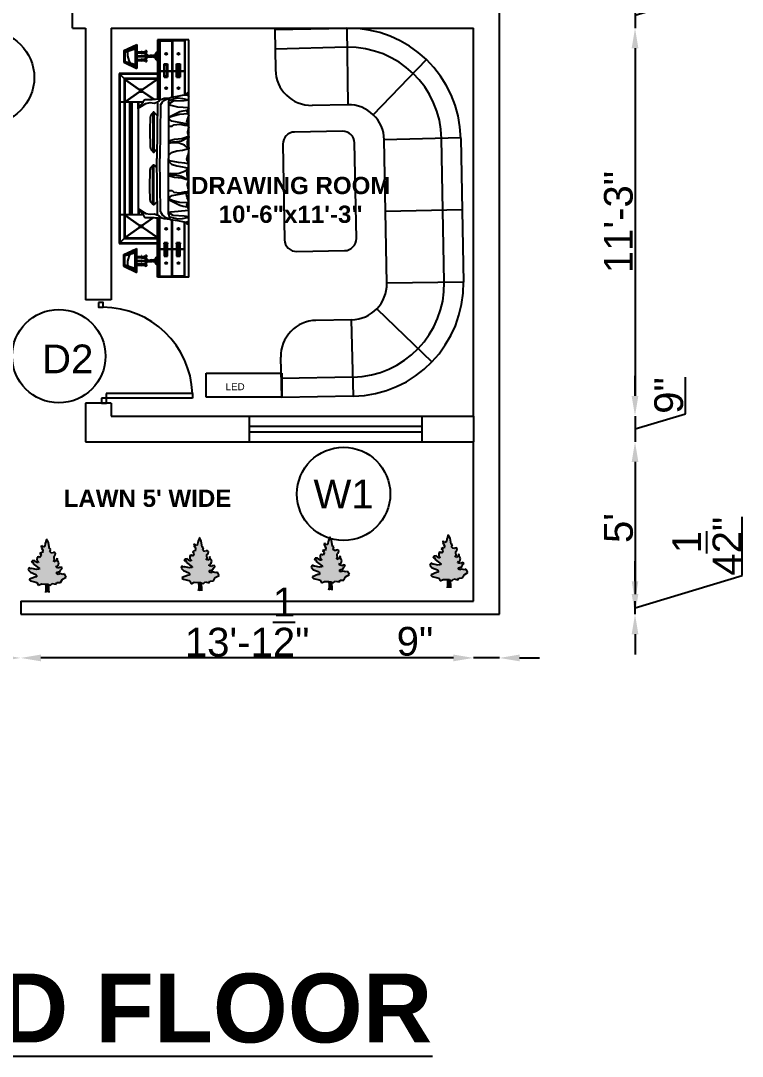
# Model space of a CAD drawing. Header units: inches. Extents: x -1280 to -565, y 3439 to 8161.
# Drawn here: x -827.7 to -576.7, y 3439.1 to 3799.6 of the extents above; entities that cross this region are included whole.
import ezdxf

# ---------------------------------------------------------------- set-up
doc = ezdxf.new("R2010")
doc.units = ezdxf.units.IN
for name, color, linetype in [('Cabniet', 5, 'Continuous'), ('Dimension', 7, 'Continuous'), ('Doors', 1, 'Continuous'), ('Interior Fixture', 222, 'Continuous'), ('Interior wall', 7, 'Continuous'), ('scdulue', 114, 'Continuous'), ('Text', 250, 'Continuous'), ('Windows', 242, 'Continuous')]:
    doc.layers.add(name, color=color, linetype=linetype)
doc.styles.get("Standard").update_dxf_attribs({"font": 'arial.ttf'})
doc.dimstyles.new('ISO-25', dxfattribs={"dimtxt": 10, "dimasz": 7, "dimexe": 1.25, "dimexo": 0.625, "dimtad": 1, "dimdec": 1, "dimlunit": 4, "dimtxsty": 'Standard', "dimcen": 2.5, "dimse1": 1, "dimse2": 1, "dimadec": 0, "dimazin": 0, "dimtfac": 1, "dimtdec": 1, "dimtmove": 0, "dimatfit": 3, "dimfxl": 0, "dimarcsym": 0})

# ---------------------------------------------------------------- blocks, each defined once
blk = doc.blocks.new('Doors')
at = {"layer": 'Doors'}
for p, q in [((-566.5, 4098.29), (-566.5, 4062.29)), ((-566.5, 4098.29), (-564.5, 4098.29)), ((-564.5, 4098.29), (-564.5, 4062.29)), ((-564.5, 4098.29), (-564.5, 4098.29)), ((-566.5, 4062.29), (-566.5, 4062.29)), ((-566.5, 4062.29), (-564.5, 4062.29))]:
    blk.add_line(p, q, dxfattribs=at)
for points in [[(-604.59, 4058.99), (-602.59, 4058.99), (-602.59, 4060.99), (-604.59, 4060.99)], [(-564.5, 4060.35), (-562.5, 4060.35), (-562.5, 4062.35), (-564.5, 4062.35)]]:
    blk.add_lwpolyline(points, close=True, dxfattribs=at)
blk.add_arc((-565.14, 4060.92), 37.39, 92.0918, 180, dxfattribs=at)
blk = doc.blocks.new('A$C472E2816')
for color, points in [(99, [(4743, 3374), (5319, 3509), (5398, 3778), (5608, 3945), (5634, 4147), (5293, 4214), (5110, 4046), (4795, 4147), (4664, 4181), (4769, 4449), (4874, 4416), (4979, 4449), (5110, 4920), (4874, 5356), (4821, 5692), (4664, 5256), (4481, 5088), (4140, 5323), (4376, 5323), (4324, 5928), (4376, 6129), (4507, 6163), (4559, 6566), (4428, 6667), (4193, 6633), (4088, 6566), (3800, 6599), (3616, 6835), (3747, 7170), (3642, 7238), (3537, 7271), (3354, 8313), (3144, 8749), (3013, 8817), (2961, 8413), (2804, 8145), (2751, 7708), (2516, 7540), (2306, 7641), (2201, 7842), (2149, 7540), (2280, 7305), (2411, 7036), (2358, 6599), (2227, 6700), (1887, 6499), (2044, 6465), (2149, 6163), (1965, 5793), (1703, 5928), (1494, 5860), (1467, 5356), (1703, 5088), (1677, 4987), (1494, 4987), (1022, 5323), (655, 5289), (550, 5020), (760, 5088), (891, 4718), (1860, 3979), (1834, 3878), (1389, 3811), (603, 3979), (472, 3945), (157, 4147), (0, 3778), (393, 3374), (1284, 3005), (1389, 2803), (1389, 2602), (1101, 2568), (210, 2199), (210, 2031), (393, 1930), (1284, 1695), (1467, 1628), (1703, 1191), (2201, 1426), (2935, 1393), (2935, 1393), (3260, 1377), (3440, 1259), (3721, 1224), (4009, 1493), (4664, 1359), (4795, 1628), (5398, 1661), (5712, 2199), (6341, 2568), (6053, 3106), (5791, 3005), (5267, 3139), (4979, 3005), (4769, 3106)]), (36, [(3380, 989), (3383, 1296), (3260, 1377), (2935, 1393), (3013, 989), (3013, 385), (2926, 0), (3433, 0), (3406, 519)])]:
    blk.add_hatch(color=color).paths.add_polyline_path(points)
for p, q in [((3013, 8817), (2961, 8413)), ((3144, 8749), (3013, 8817)), ((3354, 8313), (3144, 8749)), ((2201, 7842), (2149, 7540)), ((2149, 7540), (2280, 7305)), ((2306, 7641), (2201, 7842)), ((2280, 7305), (2411, 7036)), ((2516, 7540), (2306, 7641)), ((2411, 7036), (2358, 6599)), ((2751, 7708), (2516, 7540)), ((2804, 8145), (2751, 7708)), ((2961, 8413), (2804, 8145)), ((3537, 7271), (3354, 8313)), ((3642, 7238), (3537, 7271)), ((3616, 6835), (3747, 7170)), ((3747, 7170), (3642, 7238)), ((655, 5289), (550, 5020)), ((1022, 5323), (655, 5289)), ((1494, 4987), (1022, 5323)), ((1494, 5860), (1467, 5356)), ((1467, 5356), (1703, 5088)), ((1703, 5928), (1494, 5860)), ((1965, 5793), (1703, 5928)), ((2227, 6700), (1887, 6499)), ((1887, 6499), (2044, 6465)), ((2149, 6163), (1965, 5793)), ((2044, 6465), (2149, 6163)), ((2358, 6599), (2227, 6700)), ((3800, 6599), (3616, 6835)), ((4088, 6566), (3800, 6599)), ((4193, 6633), (4088, 6566)), ((4481, 5088), (4140, 5323)), ((4140, 5323), (4376, 5323)), ((4428, 6667), (4193, 6633)), ((4324, 5928), (4376, 6129)), ((4376, 5323), (4324, 5928)), ((4376, 6129), (4507, 6163)), ((4559, 6566), (4428, 6667)), ((4664, 5256), (4481, 5088)), ((4507, 6163), (4559, 6566)), ((4821, 5692), (4664, 5256)), ((4874, 5356), (4821, 5692)), ((5110, 4920), (4874, 5356)), ((157, 4147), (0, 3778)), ((0, 3778), (393, 3374)), ((472, 3945), (157, 4147)), ((603, 3979), (472, 3945)), ((550, 5020), (760, 5088)), ((1389, 3811), (603, 3979)), ((760, 5088), (891, 4718)), ((891, 4718), (1860, 3979)), ((1834, 3878), (1389, 3811)), ((1677, 4987), (1494, 4987)), ((1703, 5088), (1677, 4987)), ((1860, 3979), (1834, 3878)), ((4664, 4181), (4769, 4449)), ((4795, 4147), (4664, 4181)), ((4743, 3374), (5319, 3509)), ((4769, 4449), (4874, 4416)), ((5110, 4046), (4795, 4147)), ((4874, 4416), (4979, 4449)), ((4979, 4449), (5110, 4920)), ((5293, 4214), (5110, 4046)), ((5634, 4147), (5293, 4214)), ((5319, 3509), (5398, 3778)), ((5398, 3778), (5608, 3945)), ((5608, 3945), (5634, 4147)), ((1101, 2568), (210, 2199)), ((210, 2199), (210, 2031)), ((210, 2031), (393, 1930)), ((393, 3374), (1284, 3005)), ((393, 1930), (1284, 1695)), ((1389, 2602), (1101, 2568)), ((1284, 3005), (1389, 2803)), ((1389, 2803), (1389, 2602)), ((4769, 3106), (4743, 3374)), ((4979, 3005), (4769, 3106)), ((5267, 3139), (4979, 3005)), ((5791, 3005), (5267, 3139)), ((5398, 1661), (5712, 2199)), ((5712, 2199), (6341, 2568)), ((6053, 3106), (5791, 3005)), ((6341, 2568), (6053, 3106)), ((1284, 1695), (1467, 1628)), ((1467, 1628), (1703, 1191)), ((1703, 1191), (2201, 1426)), ((2201, 1426), (2934, 1393)), ((2926, 0), (3013, 385)), ((2934, 1393), (3260, 1377)), ((3013, 989), (2935, 1392)), ((3013, 385), (3013, 989)), ((3260, 1377), (3440, 1259)), ((3383, 1296), (3380, 989)), ((3380, 989), (3406, 519)), ((3406, 519), (3433, 0)), ((3440, 1259), (3721, 1224)), ((3721, 1224), (4009, 1493)), ((4009, 1493), (4664, 1359)), ((4664, 1359), (4795, 1628)), ((4795, 1628), (5398, 1661))]:
    blk.add_line(p, q)
blk = doc.blocks.new('A$C00A85CD1')
for p, q in [((174, 1039), (76, 832)), ((177, 1039), (81, 832)), ((189, 1039), (101, 832)), ((205, 1039), (134, 832)), ((168, 1025), (367, 1025)), ((172, 1034), (360, 1034)), ((174, 1039), (361, 1039)), ((343, 1039), (401, 832)), ((355, 1039), (425, 832)), ((359, 1039), (441, 832)), ((361, 1039), (459, 832)), ((3260, 1111), (540, 1111)), ((540, 1111), (540, 501)), ((540, 1111), (630, 1021)), ((3250, 1101), (550, 1101)), ((550, 1101), (550, 501)), ((3180, 1031), (620, 1031)), ((620, 1031), (620, 501)), ((796, 786), (630, 1021)), ((3170, 1021), (630, 1021)), ((630, 1021), (630, 501)), ((802, 786), (636, 1021)), ((826, 786), (993, 1021)), ((832, 786), (999, 1021)), ((1000, 727), (1000, 1101)), ((2800, 728), (2800, 1101)), ((2968, 786), (2801, 1021)), ((2974, 786), (2807, 1021)), ((2998, 786), (3164, 1021)), ((3004, 786), (3170, 1021)), ((3260, 1111), (3170, 1021)), ((3170, 501), (3170, 1021)), ((3180, 501), (3180, 1031)), ((3250, 501), (3250, 1101)), ((3260, 501), (3260, 1111)), ((3439, 1039), (3341, 832)), ((3441, 1039), (3359, 832)), ((3445, 1039), (3375, 832)), ((3457, 1039), (3399, 832)), ((3632, 1025), (3433, 1025)), ((3626, 1039), (3439, 1039)), ((3628, 1034), (3440, 1034)), ((3595, 1039), (3666, 832)), ((3611, 1039), (3699, 832)), ((3623, 1039), (3719, 832)), ((3626, 1039), (3724, 832)), ((76, 832), (459, 832)), ((78, 837), (457, 837)), ((85, 851), (450, 851)), ((87, 857), (448, 857)), ((195, 832), (195, 755)), ((196, 832), (196, 766)), ((198, 832), (198, 768)), ((202, 832), (202, 771)), ((207, 832), (207, 771)), ((212, 832), (212, 755)), ((256, 832), (256, 706)), ((257, 832), (257, 736)), ((258, 832), (258, 737)), ((259, 832), (259, 739)), ((262, 832), (262, 740)), ((267, 832), (267, 741)), ((270, 832), (270, 706)), ((314, 832), (314, 755)), ((319, 832), (319, 771)), ((324, 832), (324, 771)), ((328, 832), (328, 768)), ((330, 832), (330, 766)), ((331, 832), (331, 755)), ((2800, 950), (1000, 950)), ((2800, 940), (1000, 940)), ((2800, 921), (1000, 921)), ((2800, 911), (1000, 911)), ((3724, 832), (3341, 832)), ((3722, 837), (3343, 837)), ((3715, 851), (3350, 851)), ((3713, 857), (3352, 857)), ((3469, 832), (3469, 755)), ((3470, 832), (3470, 766)), ((3472, 832), (3472, 768)), ((3476, 832), (3476, 771)), ((3481, 832), (3481, 771)), ((3486, 832), (3486, 755)), ((3530, 832), (3530, 706)), ((3533, 832), (3533, 741)), ((3538, 832), (3538, 740)), ((3541, 832), (3541, 739)), ((3542, 832), (3542, 737)), ((3543, 832), (3543, 736)), ((3544, 832), (3544, 706)), ((3588, 832), (3588, 755)), ((3593, 832), (3593, 771)), ((3598, 832), (3598, 771)), ((3602, 832), (3602, 768)), ((3604, 832), (3604, 766)), ((3605, 832), (3605, 755)), ((185, 755), (222, 755)), ((186, 750), (185, 755)), ((186, 750), (222, 750)), ((186, 707), (221, 707)), ((186, 707), (186, 702)), ((186, 702), (221, 702)), ((188, 750), (194, 707)), ((219, 750), (214, 707)), ((221, 707), (221, 702)), ((222, 755), (222, 750)), ((246, 669), (280, 669)), ((247, 681), (279, 681)), ((254, 704), (272, 704)), ((254, 701), (272, 701)), ((272, 697), (254, 697)), ((254, 695), (272, 695)), ((304, 755), (304, 750)), ((341, 755), (304, 755)), ((340, 750), (304, 750)), ((305, 707), (305, 702)), ((340, 707), (305, 707)), ((340, 702), (305, 702)), ((307, 750), (312, 707)), ((338, 750), (332, 707)), ((340, 750), (341, 755)), ((340, 707), (340, 702)), ((796, 739), (630, 501)), ((802, 739), (636, 501)), ((796, 786), (832, 786)), ((796, 739), (796, 786)), ((832, 739), (796, 739)), ((801, 781), (827, 781)), ((801, 744), (801, 781)), ((827, 744), (801, 744)), ((826, 739), (953, 558)), ((827, 781), (827, 744)), ((832, 786), (832, 739)), ((832, 739), (953, 566)), ((957, 681), (956, 676)), ((956, 676), (956, 670)), ((956, 670), (956, 664)), ((956, 664), (956, 657)), ((958, 691), (957, 686)), ((957, 686), (957, 681)), ((959, 698), (958, 695)), ((958, 695), (958, 691)), ((960, 701), (959, 698)), ((961, 704), (960, 701)), ((962, 708), (961, 706)), ((961, 706), (961, 704)), ((963, 711), (962, 709)), ((962, 709), (962, 708)), ((964, 712), (963, 711)), ((966, 713), (964, 712)), ((968, 714), (966, 713)), ((970, 715), (968, 714)), ((973, 717), (970, 715)), ((977, 718), (973, 717)), ((982, 720), (977, 718)), ((987, 722), (982, 720)), ((992, 724), (987, 722)), ((998, 727), (992, 724)), ((1003, 729), (998, 727)), ((1107, 811), (1000, 811)), ((1083, 801), (1000, 801)), ((1009, 732), (1003, 729)), ((1019, 686), (1008, 619)), ((1014, 736), (1009, 732)), ((1018, 739), (1014, 736)), ((1022, 743), (1018, 739)), ((1064, 758), (1019, 686)), ((1026, 747), (1022, 743)), ((1030, 751), (1026, 747)), ((1033, 755), (1030, 751)), ((1037, 760), (1033, 755)), ((1040, 764), (1037, 760)), ((1044, 769), (1040, 764)), ((1049, 774), (1044, 769)), ((1054, 779), (1049, 774)), ((1059, 784), (1054, 779)), ((1066, 789), (1059, 784)), ((1097, 807), (1064, 758)), ((1074, 794), (1066, 789)), ((1083, 800), (1074, 794)), ((1094, 805), (1083, 800)), ((1107, 811), (1094, 805)), ((2695, 811), (1107, 811)), ((2695, 811), (2800, 811)), ((2695, 811), (2707, 805)), ((2705, 807), (2738, 758)), ((2707, 805), (2718, 800)), ((2718, 801), (2800, 801)), ((2718, 800), (2727, 794)), ((2727, 794), (2735, 789)), ((2735, 789), (2742, 784)), ((2738, 758), (2782, 686)), ((2742, 784), (2748, 779)), ((2748, 779), (2753, 774)), ((2753, 774), (2757, 769)), ((2757, 769), (2761, 764)), ((2761, 764), (2765, 760)), ((2765, 760), (2768, 755)), ((2768, 755), (2772, 751)), ((2772, 751), (2775, 747)), ((2775, 747), (2779, 743)), ((2779, 743), (2783, 739)), ((2782, 686), (2794, 619)), ((2783, 739), (2788, 736)), ((2788, 736), (2793, 732)), ((2793, 732), (2798, 729)), ((2798, 729), (2803, 727)), ((2803, 727), (2809, 724)), ((2809, 724), (2814, 722)), ((2814, 722), (2820, 720)), ((2820, 720), (2824, 718)), ((2824, 718), (2828, 717)), ((2828, 717), (2831, 715)), ((2831, 715), (2834, 714)), ((2834, 714), (2836, 713)), ((2836, 713), (2837, 712)), ((2837, 712), (2838, 711)), ((2838, 711), (2839, 709)), ((2839, 709), (2840, 708)), ((2840, 708), (2840, 706)), ((2840, 706), (2841, 704)), ((2841, 704), (2842, 701)), ((2842, 701), (2842, 698)), ((2842, 698), (2843, 695)), ((2843, 695), (2844, 691)), ((2844, 691), (2844, 686)), ((2844, 686), (2845, 681)), ((2845, 681), (2845, 676)), ((2845, 676), (2845, 670)), ((2845, 670), (2845, 664)), ((2845, 664), (2845, 657)), ((2968, 739), (2848, 568)), ((2974, 739), (2848, 560)), ((3004, 786), (2968, 786)), ((2968, 786), (2968, 739)), ((2968, 739), (3004, 739)), ((2999, 781), (2973, 781)), ((2973, 781), (2973, 744)), ((2973, 744), (2999, 744)), ((2998, 739), (3164, 501)), ((2999, 744), (2999, 781)), ((3004, 739), (3004, 786)), ((3004, 739), (3170, 501)), ((3460, 750), (3459, 755)), ((3459, 755), (3496, 755)), ((3460, 750), (3496, 750)), ((3460, 707), (3460, 702)), ((3460, 707), (3495, 707)), ((3460, 702), (3495, 702)), ((3462, 750), (3468, 707)), ((3493, 750), (3488, 707)), ((3495, 707), (3495, 702)), ((3496, 755), (3496, 750)), ((3554, 669), (3520, 669)), ((3553, 681), (3521, 681)), ((3546, 704), (3528, 704)), ((3546, 701), (3528, 701)), ((3528, 697), (3546, 697)), ((3546, 695), (3528, 695)), ((3615, 755), (3578, 755)), ((3578, 755), (3578, 750)), ((3614, 750), (3578, 750)), ((3614, 707), (3579, 707)), ((3579, 707), (3579, 702)), ((3614, 702), (3579, 702)), ((3581, 750), (3586, 707)), ((3612, 750), (3606, 707)), ((3614, 750), (3615, 755)), ((3614, 707), (3614, 702)), ((0, 501), (948, 501)), ((0, 1), (0, 501)), ((200, 511), (200, 501)), ((200, 501), (326, 501)), ((325, 513), (201, 513)), ((203, 515), (323, 515)), ((229, 532), (297, 532)), ((235, 534), (291, 534)), ((252, 660), (274, 660)), ((252, 652), (274, 652)), ((252, 652), (252, 620)), ((252, 620), (274, 620)), ((252, 616), (274, 616)), ((252, 611), (274, 611)), ((252, 594), (274, 594)), ((252, 550), (274, 550)), ((252, 550), (274, 550)), ((256, 585), (270, 585)), ((274, 652), (274, 620)), ((326, 511), (326, 501)), ((951, 531), (948, 497)), ((953, 557), (951, 531)), ((954, 577), (953, 557)), ((955, 592), (954, 577)), ((956, 604), (955, 592)), ((1000, 501), (955, 446)), ((956, 657), (957, 650)), ((957, 612), (956, 604)), ((957, 650), (957, 642)), ((957, 642), (957, 635)), ((957, 635), (957, 628)), ((957, 628), (957, 620)), ((957, 620), (957, 612)), ((1015, 554), (994, 493)), ((1000, 501), (1900, 513)), ((1008, 619), (1015, 554)), ((1156, 565), (1157, 567)), ((1156, 562), (1156, 565)), ((1157, 560), (1156, 562)), ((1156, 560), (1798, 560)), ((1157, 569), (1158, 571)), ((1157, 567), (1157, 569)), ((1157, 557), (1157, 560)), ((1159, 554), (1157, 557)), ((1158, 571), (1160, 572)), ((1161, 552), (1159, 554)), ((1160, 572), (1161, 573)), ((1161, 573), (1163, 574)), ((1164, 549), (1161, 552)), ((1163, 574), (1165, 574)), ((1167, 546), (1164, 549)), ((1165, 574), (1167, 575)), ((1165, 574), (1790, 574)), ((1167, 575), (1169, 576)), ((1172, 542), (1167, 546)), ((1169, 576), (1172, 577)), ((1172, 577), (1174, 579)), ((1177, 538), (1172, 542)), ((1174, 579), (1176, 581)), ((1176, 581), (1178, 583)), ((1183, 533), (1177, 538)), ((1178, 583), (1181, 585)), ((1181, 585), (1183, 588)), ((1183, 588), (1185, 591)), ((1191, 526), (1183, 533)), ((1185, 591), (1188, 594)), ((1188, 594), (1191, 597)), ((1191, 597), (1194, 600)), ((1199, 517), (1191, 526)), ((1194, 600), (1197, 603)), ((1197, 603), (1201, 606)), ((1212, 504), (1199, 517)), ((1201, 606), (1207, 609)), ((1207, 609), (1215, 611)), ((1215, 611), (1226, 614)), ((1226, 614), (1233, 616)), ((1233, 616), (1443, 625)), ((1443, 625), (1715, 617)), ((1715, 617), (1729, 614)), ((1729, 614), (1740, 611)), ((1740, 611), (1748, 609)), ((1748, 609), (1753, 606)), ((1756, 517), (1750, 511)), ((1753, 606), (1758, 603)), ((1764, 526), (1756, 517)), ((1758, 603), (1761, 600)), ((1761, 600), (1764, 597)), ((1764, 597), (1767, 594)), ((1772, 533), (1764, 526)), ((1767, 594), (1770, 591)), ((1770, 591), (1772, 588)), ((1772, 588), (1774, 585)), ((1778, 538), (1772, 533)), ((1774, 585), (1777, 583)), ((1777, 583), (1779, 581)), ((1783, 542), (1778, 538)), ((1779, 581), (1781, 579)), ((1781, 579), (1783, 577)), ((1783, 577), (1785, 576)), ((1788, 546), (1783, 542)), ((1785, 576), (1788, 575)), ((1788, 575), (1790, 574)), ((1791, 549), (1788, 546)), ((1790, 574), (1792, 574)), ((1794, 552), (1791, 549)), ((1792, 574), (1793, 573)), ((1793, 573), (1795, 572)), ((1796, 554), (1794, 552)), ((1795, 572), (1796, 571)), ((1796, 571), (1798, 569)), ((1797, 557), (1796, 554)), ((1798, 560), (1797, 557)), ((1798, 569), (1798, 567)), ((1798, 567), (1799, 565)), ((1799, 562), (1798, 560)), ((1799, 565), (1799, 562)), ((2801, 501), (1900, 513)), ((2000, 569), (1999, 567)), ((1999, 567), (1999, 565)), ((1999, 565), (1999, 562)), ((1999, 562), (1999, 560)), ((2641, 560), (1999, 560)), ((1999, 560), (2000, 557)), ((2001, 571), (2000, 569)), ((2000, 557), (2002, 554)), ((2002, 572), (2001, 571)), ((2004, 573), (2002, 572)), ((2002, 554), (2004, 552)), ((2006, 574), (2004, 573)), ((2004, 552), (2006, 549)), ((2008, 574), (2006, 574)), ((2006, 549), (2010, 546)), ((2010, 575), (2008, 574)), ((2632, 574), (2008, 574)), ((2012, 576), (2010, 575)), ((2010, 546), (2014, 542)), ((2014, 577), (2012, 576)), ((2017, 579), (2014, 577)), ((2014, 542), (2020, 538)), ((2019, 581), (2017, 579)), ((2021, 583), (2019, 581)), ((2020, 538), (2026, 533)), ((2023, 585), (2021, 583)), ((2026, 588), (2023, 585)), ((2028, 591), (2026, 588)), ((2026, 533), (2033, 526)), ((2031, 594), (2028, 591)), ((2033, 597), (2031, 594)), ((2036, 600), (2033, 597)), ((2033, 526), (2042, 517)), ((2040, 603), (2036, 600)), ((2044, 606), (2040, 603)), ((2042, 517), (2048, 511)), ((2050, 609), (2044, 606)), ((2058, 611), (2050, 609)), ((2068, 614), (2058, 611)), ((2082, 617), (2068, 614)), ((2354, 625), (2082, 617)), ((2565, 616), (2354, 625)), ((2572, 614), (2565, 616)), ((2582, 611), (2572, 614)), ((2590, 609), (2582, 611)), ((2586, 504), (2598, 517)), ((2596, 606), (2590, 609)), ((2600, 603), (2596, 606)), ((2598, 517), (2607, 526)), ((2604, 600), (2600, 603)), ((2607, 597), (2604, 600)), ((2609, 594), (2607, 597)), ((2607, 526), (2614, 533)), ((2612, 591), (2609, 594)), ((2615, 588), (2612, 591)), ((2614, 533), (2620, 538)), ((2617, 585), (2615, 588)), ((2619, 583), (2617, 585)), ((2621, 581), (2619, 583)), ((2620, 538), (2626, 542)), ((2624, 579), (2621, 581)), ((2626, 577), (2624, 579)), ((2628, 576), (2626, 577)), ((2626, 542), (2630, 546)), ((2630, 575), (2628, 576)), ((2632, 574), (2630, 575)), ((2630, 546), (2634, 549)), ((2634, 574), (2632, 574)), ((2636, 573), (2634, 574)), ((2634, 549), (2636, 552)), ((2638, 572), (2636, 573)), ((2636, 552), (2638, 554)), ((2639, 571), (2638, 572)), ((2638, 554), (2640, 557)), ((2640, 569), (2639, 571)), ((2641, 567), (2640, 569)), ((2640, 557), (2641, 560)), ((2641, 565), (2641, 567)), ((2641, 562), (2641, 565)), ((2641, 560), (2641, 562)), ((2794, 619), (2787, 554)), ((2787, 554), (2808, 493)), ((2801, 501), (2846, 446)), ((2845, 642), (2844, 635)), ((2844, 635), (2844, 628)), ((2844, 628), (2844, 620)), ((2844, 620), (2845, 612)), ((2845, 657), (2845, 650)), ((2845, 650), (2845, 642)), ((2845, 612), (2845, 604)), ((2845, 604), (2846, 592)), ((2846, 592), (2847, 577)), ((2847, 577), (2849, 557)), ((2849, 557), (2851, 531)), ((2851, 531), (2853, 497)), ((3800, 501), (2853, 501)), ((3474, 511), (3474, 501)), ((3600, 501), (3474, 501)), ((3475, 513), (3599, 513)), ((3597, 515), (3477, 515)), ((3571, 532), (3503, 532)), ((3565, 534), (3509, 534)), ((3548, 660), (3526, 660)), ((3548, 652), (3526, 652)), ((3526, 652), (3526, 620)), ((3548, 620), (3526, 620)), ((3548, 616), (3526, 616)), ((3548, 611), (3526, 611)), ((3548, 594), (3526, 594)), ((3548, 550), (3526, 550)), ((3548, 550), (3526, 550)), ((3544, 585), (3530, 585)), ((3548, 652), (3548, 620)), ((3600, 511), (3600, 501)), ((3800, 1), (3800, 501)), ((0, 471), (946, 471)), ((15, 461), (945, 461)), ((15, 461), (15, 271)), ((353, 395), (337, 395)), ((337, 395), (337, 338)), ((337, 338), (353, 338)), ((450, 395), (353, 395)), ((353, 395), (353, 338)), ((353, 338), (353, 395)), ((450, 381), (353, 381)), ((353, 381), (353, 352)), ((353, 352), (450, 352)), ((353, 338), (450, 338)), ((450, 461), (450, 271)), ((454, 461), (454, 271)), ((552, 395), (454, 395)), ((536, 381), (454, 381)), ((454, 352), (536, 352)), ((454, 338), (552, 338)), ((536, 395), (552, 395)), ((536, 338), (536, 395)), ((552, 338), (536, 338)), ((552, 338), (552, 395)), ((552, 395), (552, 338)), ((552, 352), (552, 381)), ((966, 387), (925, 290)), ((938, 395), (931, 304)), ((955, 446), (938, 395)), ((948, 497), (945, 454)), ((984, 481), (945, 454)), ((995, 422), (966, 387)), ((1020, 438), (995, 422)), ((1047, 455), (1020, 438)), ((1047, 455), (1902, 461)), ((2755, 455), (1900, 461)), ((2755, 455), (2782, 438)), ((2782, 438), (2806, 422)), ((2806, 422), (2835, 387)), ((2818, 481), (2856, 454)), ((2835, 387), (2877, 290)), ((2846, 446), (2863, 395)), ((2853, 497), (2856, 454)), ((3800, 471), (2855, 471)), ((3785, 461), (2856, 461)), ((2863, 395), (2870, 304)), ((3200, 338), (3200, 395)), ((3200, 395), (3298, 395)), ((3216, 395), (3200, 395)), ((3200, 395), (3200, 338)), ((3200, 352), (3200, 381)), ((3298, 338), (3200, 338)), ((3200, 338), (3216, 338)), ((3216, 338), (3216, 395)), ((3216, 381), (3298, 381)), ((3298, 352), (3216, 352)), ((3298, 461), (3298, 271)), ((3302, 461), (3302, 271)), ((3302, 395), (3400, 395)), ((3302, 381), (3400, 381)), ((3400, 352), (3302, 352)), ((3400, 338), (3302, 338)), ((3400, 395), (3400, 338)), ((3400, 395), (3415, 395)), ((3400, 338), (3400, 395)), ((3400, 381), (3400, 352)), ((3415, 338), (3400, 338)), ((3415, 395), (3415, 338)), ((3785, 461), (3785, 271)), ((15, 271), (922, 271)), ((15, 261), (920, 261)), ((15, 71), (15, 261)), ((353, 195), (337, 195)), ((337, 195), (337, 138)), ((450, 195), (353, 195)), ((353, 195), (353, 138)), ((353, 138), (353, 195)), ((450, 180), (353, 180)), ((353, 180), (353, 152)), ((450, 261), (450, 71)), ((454, 261), (454, 71)), ((552, 195), (454, 195)), ((536, 180), (454, 180)), ((536, 195), (552, 195)), ((536, 138), (536, 195)), ((552, 138), (552, 195)), ((552, 195), (552, 138)), ((552, 152), (552, 180)), ((906, 183), (890, 102)), ((925, 290), (906, 183)), ((935, 308), (931, 306)), ((948, 242), (933, 168)), ((933, 168), (939, 100)), ((950, 313), (935, 308)), ((973, 317), (948, 242)), ((996, 321), (950, 313)), ((976, 75), (987, 249)), ((987, 249), (1034, 327)), ((1006, 327), (996, 321)), ((1006, 327), (1900, 327)), ((1034, 327), (1047, 288)), ((1047, 288), (1075, 0)), ((1243, 327), (1152, 145)), ((1195, 150), (1222, 249)), ((1222, 249), (1247, 312)), ((1247, 312), (1254, 327)), ((1280, 308), (1251, 320)), ((1304, 273), (1280, 308)), ((1335, 96), (1304, 273)), ((1362, 238), (1352, 145)), ((1385, 267), (1362, 238)), ((1387, 327), (1385, 267)), ((1584, 113), (1596, 226)), ((1596, 226), (1624, 327)), ((1631, 197), (1617, 115)), ((1642, 325), (1631, 197)), ((1652, 209), (1658, 292)), ((1658, 152), (1652, 209)), ((1658, 292), (1656, 325)), ((1780, 189), (1767, 100)), ((1809, 279), (1780, 189)), ((1856, 327), (1809, 279)), ((1838, 162), (1864, 306)), ((1864, 306), (1875, 310)), ((1875, 310), (1889, 323)), ((2795, 327), (1901, 327)), ((1945, 327), (1993, 279)), ((1993, 279), (2022, 189)), ((2022, 189), (2034, 100)), ((2143, 292), (2145, 325)), ((2149, 209), (2143, 292)), ((2143, 152), (2149, 209)), ((2160, 325), (2170, 197)), ((2170, 197), (2184, 115)), ((2205, 226), (2177, 327)), ((2217, 113), (2205, 226)), ((2415, 327), (2417, 267)), ((2417, 267), (2439, 238)), ((2439, 238), (2450, 145)), ((2466, 96), (2497, 273)), ((2497, 273), (2522, 308)), ((2522, 308), (2551, 320)), ((2555, 312), (2548, 327)), ((2579, 249), (2555, 312)), ((2559, 327), (2650, 145)), ((2606, 150), (2579, 249)), ((2726, 178), (2716, 0)), ((2755, 288), (2726, 178)), ((2767, 327), (2755, 288)), ((2815, 249), (2767, 327)), ((2795, 327), (2806, 321)), ((2806, 321), (2851, 313)), ((2825, 75), (2815, 249)), ((2828, 317), (2854, 242)), ((2851, 313), (2866, 308)), ((2854, 242), (2868, 168)), ((2868, 168), (2862, 100)), ((2866, 308), (2870, 306)), ((2877, 290), (2895, 183)), ((3298, 271), (2880, 271)), ((3298, 261), (2881, 261)), ((2895, 183), (2912, 102)), ((3200, 138), (3200, 195)), ((3200, 195), (3298, 195)), ((3216, 195), (3200, 195)), ((3200, 195), (3200, 138)), ((3200, 152), (3200, 180)), ((3216, 138), (3216, 195)), ((3216, 180), (3298, 180)), ((3298, 261), (3298, 71)), ((3785, 271), (3302, 271)), ((3785, 261), (3302, 261)), ((3302, 261), (3302, 71)), ((3302, 195), (3400, 195)), ((3302, 180), (3400, 180)), ((3400, 195), (3400, 138)), ((3400, 195), (3415, 195)), ((3400, 138), (3400, 195)), ((3400, 180), (3400, 152)), ((3415, 195), (3415, 138)), ((3785, 71), (3785, 261)), ((0, 61), (884, 61)), ((0, 1), (3800, 1)), ((15, 71), (885, 71)), ((337, 138), (353, 138)), ((353, 152), (450, 152)), ((353, 138), (450, 138)), ((454, 152), (536, 152)), ((454, 138), (552, 138)), ((552, 138), (536, 138)), ((855, 24), (842, 1)), ((882, 44), (855, 24)), ((890, 102), (882, 45)), ((882, 45), (890, 16)), ((890, 16), (915, 1)), ((939, 100), (956, 24)), ((956, 24), (966, 1)), ((968, 1), (976, 75)), ((1090, 1), (1133, 28)), ((1139, 88), (1126, 24)), ((1133, 28), (1160, 30)), ((1152, 145), (1139, 88)), ((1160, 30), (1209, 1)), ((1189, 12), (1195, 150)), ((1209, 1), (1276, 26)), ((1276, 26), (1325, 38)), ((1325, 38), (1364, 24)), ((1352, 28), (1335, 96)), ((1352, 145), (1368, 69)), ((1364, 24), (1397, 1)), ((1368, 69), (1373, 18)), ((1397, 1), (1422, 12)), ((1422, 12), (1455, 14)), ((1455, 14), (1484, 1)), ((1462, 18), (1491, 22)), ((1484, 1), (1462, 18)), ((1491, 22), (1553, 1)), ((1551, 9), (1565, 47)), ((1559, 5), (1551, 9)), ((1553, 1), (1605, 22)), ((1565, 14), (1559, 5)), ((1617, 115), (1565, 14)), ((1565, 47), (1584, 113)), ((1605, 22), (1638, 28)), ((1638, 28), (1679, 24)), ((1689, 71), (1658, 152)), ((1679, 24), (1732, 1)), ((1743, 3), (1689, 71)), ((1732, 1), (1776, 7)), ((1767, 100), (1743, 3)), ((1776, 7), (1846, 9)), ((1813, 9), (1825, 61)), ((1825, 61), (1838, 162)), ((1846, 9), (1864, 24)), ((1864, 24), (1899, 32)), ((1937, 24), (1902, 32)), ((1956, 9), (1937, 24)), ((2026, 7), (1956, 9)), ((2069, 1), (2026, 7)), ((2034, 100), (2059, 3)), ((2058, 3), (2112, 71)), ((2123, 24), (2069, 1)), ((2112, 71), (2143, 152)), ((2164, 28), (2123, 24)), ((2197, 22), (2164, 28)), ((2184, 115), (2236, 14)), ((2248, 1), (2197, 22)), ((2236, 47), (2217, 113)), ((2250, 9), (2236, 47)), ((2236, 14), (2242, 5)), ((2242, 5), (2250, 9)), ((2310, 22), (2248, 1)), ((2339, 18), (2310, 22)), ((2318, 1), (2339, 18)), ((2346, 14), (2318, 1)), ((2379, 12), (2346, 14)), ((2404, 1), (2379, 12)), ((2437, 24), (2404, 1)), ((2433, 69), (2429, 18)), ((2450, 145), (2433, 69)), ((2476, 38), (2437, 24)), ((2449, 28), (2466, 96)), ((2526, 26), (2476, 38)), ((2592, 1), (2526, 26)), ((2641, 30), (2592, 1)), ((2612, 12), (2606, 150)), ((2668, 28), (2641, 30)), ((2650, 145), (2662, 88)), ((2662, 88), (2675, 24)), ((2711, 1), (2668, 28)), ((2833, 1), (2825, 75)), ((2846, 24), (2835, 1)), ((2862, 100), (2846, 24)), ((2912, 16), (2887, 1)), ((2912, 102), (2920, 45)), ((2920, 45), (2912, 16)), ((3785, 71), (2916, 71)), ((3800, 61), (2917, 61)), ((2920, 44), (2947, 24)), ((2947, 24), (2959, 1)), ((3298, 138), (3200, 138)), ((3200, 138), (3216, 138)), ((3298, 152), (3216, 152)), ((3400, 152), (3302, 152)), ((3400, 138), (3302, 138)), ((3415, 138), (3400, 138))]:
    blk.add_line(p, q)
for centre, radius in [((204, 739), 7.64), ((204, 719), 7.64), ((204, 739), 6.7), ((204, 719), 6.7), ((322, 739), 7.64), ((322, 719), 7.64), ((322, 739), 6.7), ((322, 719), 6.7), ((3478, 739), 7.64), ((3478, 719), 7.64), ((3478, 739), 6.7), ((3478, 719), 6.7), ((3596, 739), 7.64), ((3596, 719), 7.64), ((3596, 739), 6.7), ((3596, 719), 6.7), ((227, 361), 15.5), ((227, 361), 5.48), ((773, 361), 15.5), ((773, 361), 5.48), ((3027, 361), 15.5), ((3027, 361), 5.48), ((3573, 361), 15.5), ((3573, 361), 5.48), ((227, 165), 15.5), ((227, 165), 5.48), ((773, 165), 15.5), ((773, 165), 5.48), ((3027, 165), 15.5), ((3027, 165), 5.48), ((3573, 165), 15.5), ((3573, 165), 5.48)]:
    blk.add_circle(centre, radius)
for centre, radius, start, end in [((227, 696), 284, 44.2573, 107.9805), ((3573, 696), 284, 72.0195, 135.7427), ((193, 684), 15.6, 148.1664, 275.3482), ((197, 682), 19.5, 81.0012, 150.4554), ((195, 685), 7.24, 114.2793, 241.5764), ((194, 683), 5.15, 240.2946, 29.6518), ((199, 670), 22.7, 25.6179, 109.7237), ((207, 756), 15.6, 71.3744, 143.3848), ((193, 678), 9.75, 283.4603, 55.2811), ((193, 658), 44.7, 31.5763, 80.9346), ((240, 692), 23.6, 209.6384, 284.8712), ((239, 688), 10.7, 223.9925, 315.0817), ((312, 673), 65.4, 164.303, 186.6291), ((254, 667), 7.94, 190.2331, 249.009), ((255, 689), 6.9, 97.3238, 159.6748), ((255, 702), 2, 126.2219, 216.3122), ((256, 699), 2.85, 134.9237, 215.5421), ((254, 696), 1.03, 117.5791, 284.7713), ((254, 706), 1.94, 275.3555, 5.3957), ((267, 726), 15.6, 79.611, 135.8323), ((272, 706), 1.94, 174.6043, 264.6445), ((271, 702), 2, 323.6878, 53.7781), ((270, 699), 2.85, 324.4579, 45.0763), ((272, 696), 1.03, 255.2287, 62.4209), ((271, 689), 6.9, 20.3252, 82.6762), ((271, 667), 7.94, 290.991, 349.7669), ((214, 673), 65.4, 353.3709, 15.697), ((287, 688), 10.7, 224.9183, 316.0075), ((286, 692), 23.6, 255.1288, 330.3616), ((333, 658), 44.7, 99.0654, 148.4237), ((327, 670), 22.7, 70.2763, 154.3821), ((319, 756), 15.6, 36.6152, 108.6256), ((333, 678), 9.75, 124.7189, 256.5397), ((329, 682), 19.5, 29.5446, 98.9988), ((332, 683), 5.15, 150.3482, 299.7054), ((333, 684), 15.6, 264.6518, 31.8336), ((331, 685), 7.24, 298.4236, 65.7207), ((3467, 684), 15.6, 148.1664, 275.3482), ((3471, 682), 19.5, 81.0012, 150.4554), ((3469, 685), 7.24, 114.2793, 241.5764), ((3468, 683), 5.15, 240.2946, 29.6518), ((3473, 670), 22.7, 25.6179, 109.7237), ((3481, 756), 15.6, 71.3744, 143.3848), ((3467, 678), 9.75, 283.4603, 55.2811), ((3467, 658), 44.7, 31.5763, 80.9346), ((3514, 692), 23.6, 209.6384, 284.8712), ((3513, 688), 10.7, 223.9925, 315.0817), ((3586, 673), 65.4, 164.303, 186.6291), ((3529, 667), 7.94, 190.2331, 249.009), ((3529, 689), 6.9, 97.3238, 159.6748), ((3529, 702), 2, 126.2219, 216.3122), ((3530, 699), 2.85, 134.9237, 215.5421), ((3528, 696), 1.03, 117.5791, 284.7713), ((3528, 706), 1.94, 275.3555, 5.3957), ((3533, 726), 15.6, 44.1677, 100.389), ((3546, 706), 1.94, 174.6043, 264.6445), ((3545, 702), 2, 323.6878, 53.7781), ((3544, 699), 2.85, 324.4579, 45.0763), ((3546, 696), 1.03, 255.2287, 62.4209), ((3545, 689), 6.9, 20.3252, 82.6762), ((3546, 667), 7.94, 290.991, 349.7669), ((3488, 673), 65.4, 353.3709, 15.697), ((3561, 688), 10.7, 224.9183, 316.0075), ((3560, 692), 23.6, 255.1288, 330.3616), ((3607, 658), 44.7, 99.0654, 148.4237), ((3601, 670), 22.7, 70.2763, 154.3821), ((3593, 756), 15.6, 36.6152, 108.6256), ((3607, 678), 9.75, 124.7189, 256.5397), ((3603, 682), 19.5, 29.5446, 98.9988), ((3606, 683), 5.15, 150.3482, 299.7054), ((3607, 684), 15.6, 264.6518, 31.8336), ((3605, 685), 7.24, 298.4236, 65.7207), ((203, 512), 3.04, 101.1601, 198.2827), ((202, 520), 5.16, 281.1601, 351.0314), ((211, 519), 3.89, 93.4629, 171.0314), ((209, 549), 26.5, 273.4629, 318.3799), ((234, 527), 6.86, 93.1159, 138.3799), ((233, 537), 3.49, 273.1159, 353.8917), ((253, 535), 16.5, 139.9289, 173.8917), ((250, 538), 12.5, 82.7695, 139.9289), ((252, 656), 4.02, 95.3729, 264.6271), ((257, 556), 7.86, 125.0632, 226.6883), ((252, 613), 2.29, 107.527, 252.473), ((272, 595), 21.7, 150.4909, 186.4074), ((260, 593), 9.06, 183.2657, 245.1562), ((251, 618), 2.32, 289.6261, 70.3739), ((251, 608), 3.57, 326.5024, 72.473), ((269, 572), 15.8, 147.5465, 200.4242), ((250, 565), 3.66, 305.0632, 20.4242), ((254, 583), 3.07, 301.9861, 38.4322), ((272, 583), 3.07, 141.5678, 238.0139), ((266, 593), 9.06, 294.8438, 356.7343), ((257, 572), 15.8, 339.5758, 32.4535), ((275, 608), 3.57, 107.527, 213.4976), ((254, 595), 21.7, 353.5926, 29.5091), ((276, 565), 3.66, 159.5758, 234.9368), ((275, 618), 2.32, 109.6261, 250.3739), ((269, 556), 7.86, 313.3117, 54.9368), ((274, 656), 4.02, 275.3729, 84.6271), ((274, 613), 2.29, 287.527, 72.473), ((276, 538), 12.5, 40.0711, 97.2305), ((273, 535), 16.5, 6.1083, 40.0711), ((293, 537), 3.49, 186.1083, 266.8841), ((292, 527), 6.86, 41.6201, 86.8841), ((317, 549), 26.5, 221.6201, 266.5371), ((315, 519), 3.89, 8.9686, 86.5371), ((324, 520), 5.16, 188.9686, 258.8399), ((323, 512), 3.04, 341.7173, 78.8399), ((3477, 512), 3.04, 101.1601, 198.2827), ((3476, 520), 5.16, 281.1601, 351.0314), ((3485, 519), 3.89, 93.4629, 171.0314), ((3483, 549), 26.5, 273.4629, 318.3799), ((3508, 527), 6.86, 93.1159, 138.3799), ((3507, 537), 3.49, 273.1159, 353.8917), ((3527, 535), 16.5, 139.9289, 173.8917), ((3524, 538), 12.5, 82.7695, 139.9289), ((3526, 656), 4.02, 95.3729, 264.6271), ((3531, 556), 7.86, 125.0632, 226.6883), ((3526, 613), 2.29, 107.527, 252.473), ((3546, 595), 21.7, 150.4909, 186.4074), ((3534, 593), 9.06, 183.2657, 245.1562), ((3525, 618), 2.32, 289.6261, 70.3739), ((3525, 608), 3.57, 326.5024, 72.473), ((3543, 572), 15.8, 147.5465, 200.4242), ((3524, 565), 3.66, 305.0632, 20.4242), ((3528, 583), 3.07, 301.9861, 38.4322), ((3546, 583), 3.07, 141.5678, 238.0139), ((3540, 593), 9.06, 294.8438, 356.7343), ((3531, 572), 15.8, 339.5758, 32.4535), ((3549, 608), 3.57, 107.527, 213.4976), ((3528, 595), 21.7, 353.5926, 29.5091), ((3550, 565), 3.66, 159.5758, 234.9368), ((3549, 618), 2.32, 109.6261, 250.3739), ((3543, 556), 7.86, 313.3117, 54.9368), ((3548, 656), 4.02, 275.3729, 84.6271), ((3548, 613), 2.29, 287.527, 72.473), ((3550, 538), 12.5, 40.0711, 97.2305), ((3547, 535), 16.5, 6.1083, 40.0711), ((3567, 537), 3.49, 186.1083, 266.8841), ((3566, 527), 6.86, 41.6201, 86.8841), ((3591, 549), 26.5, 221.6201, 266.5371), ((3589, 519), 3.89, 8.9686, 86.5371), ((3598, 520), 5.16, 188.9686, 258.8399), ((3597, 512), 3.04, 341.7173, 78.8399)]:
    blk.add_arc(centre, radius, start, end)
blk = doc.blocks.new('A$C3544dba7')
blk.add_blockref('A$C00A85CD1', (0, 0))
blk = doc.blocks.new('A$C4E1C66B5')
for p, q in [((2.1, 3080), (0, 2741.8)), ((2.1, 3080), (602.1, 3080)), ((602.1, 3080), (598.1, 2440)), ((601.1, 2920), (1.1, 2916.2)), ((1538.1, 2143.9), (898.2, 2140)), ((1538.1, 1543.9), (898.2, 1540)), ((1538.1, 936.1), (898.2, 940)), ((602.1, 0), (598.1, 640)), ((2.1, 0), (0, 338.2))]:
    blk.add_line(p, q)
at = {"linetype": 'Continuous'}
for p, q in [((810.3, 2352.1), (1262.8, 2804.7)), ((598.1, 2440), (300, 2440)), ((550, 2219.3), (150, 2219.3)), ((50, 2119.3), (50, 1319.3)), ((650, 1319.3), (650, 2119.3)), ((898.1, 940), (898.1, 2140)), ((1378.1, 942.9), (1378.1, 2140)), ((1538.1, 2140), (1538.1, 936.1)), ((150, 1219.3), (550, 1219.3)), ((898.1, 940), (898.1, 940)), ((1378.1, 937.1), (1378.1, 940)), ((810.3, 727.9), (1262.8, 275.3)), ((598.1, 640), (300, 640)), ((598.1, 160), (1.1, 160)), ((598.1, 0), (3.3, 0))]:
    blk.add_line(p, q, dxfattribs=at)
for centre, radius, start, end in [((598.1, 2140), 940, 0, 90), ((598.1, 2140), 780, 0, 90), ((300, 2740), 300, 179.64814, 270), ((598.1, 2140), 300, 0, 90), ((150, 2119.3), 100, 90, 180), ((550, 2119.3), 100, 0, 90), ((150, 1319.3), 100, 180, 270), ((550, 1319.3), 100, 270, 0), ((598.1, 940), 300, 270, 0), ((598.1, 940), 940, 270, 0), ((598.1, 940), 780, 270, 0), ((300, 340), 300, 90, 180.35186)]:
    blk.add_arc(centre, radius, start, end, dxfattribs=at)
blk = doc.blocks.new('A$Cc7143ed9')
at = {"rotation": 90}
blk.add_blockref('A$C4E1C66B5', (3080, 0), dxfattribs=at)
blk = doc.blocks.new('9')
for p, q in [((-432.4, 4025.3), (-432.4, 4067)), ((-432.4, 4067), (-302.7, 4067)), ((-302.7, 4067), (-302.7, 4025.3)), ((-302.7, 4025.3), (-432.4, 4025.3))]:
    blk.add_line(p, q)
at = {"layer": 'Cabniet', "insert": (-399.1, 4049.5), "char_height": 12, "attachment_point": 1}
blk.add_mtext_dynamic_manual_height_columns('{\\C242;LED}', width=52.309, gutter_width=12.5, heights=[0], dxfattribs=at)
blk = doc.blocks.new('*D84')
at = {"layer": 'Defpoints', "color": 0}
for p in [(-670.17, 3805.96), (-670.17, 3796.96), (-613.99, 3796.96)]:
    blk.add_point(p, dxfattribs=at)
at = {"layer": 'Dimension', "color": 0, "lineweight": -2}
for p, q in [((-613.99, 3812.96), (-613.99, 3819.96)), ((-596.48, 3806.72), (-596.48, 3819.46)), ((-613.99, 3801.46), (-596.48, 3806.72)), ((-613.99, 3805.96), (-613.99, 3796.96)), ((-613.99, 3805.96), (-613.99, 3796.96)), ((-613.99, 3789.96), (-613.99, 3782.96))]:
    blk.add_line(p, q, dxfattribs=at)
at = {"layer": 'Dimension', "color": 0}
for points in [[(-615.15, 3812.96), (-612.82, 3812.96), (-613.99, 3805.96)], [(-615.15, 3789.96), (-612.82, 3789.96), (-613.99, 3796.96)]]:
    blk.add_solid(points, dxfattribs=at)
at = {"layer": 'Dimension', "color": 0, "insert": (-602.21, 3813.09), "char_height": 10, "attachment_point": 5, "rotation": 90}
blk.add_mtext('9"', dxfattribs=at)
blk = doc.blocks.new('*D85')
at = {"layer": 'Defpoints', "color": 0}
for p in [(-670.17, 3796.96), (-670.17, 3661.96), (-613.99, 3661.96)]:
    blk.add_point(p, dxfattribs=at)
at = {"layer": 'Dimension', "color": 0, "lineweight": -2}
blk.add_line((-613.99, 3789.96), (-613.99, 3668.96), dxfattribs=at)
at = {"layer": 'Dimension', "color": 0}
for points in [[(-615.15, 3789.96), (-612.82, 3789.96), (-613.99, 3796.96)], [(-615.15, 3668.96), (-612.82, 3668.96), (-613.99, 3661.96)]]:
    blk.add_solid(points, dxfattribs=at)
at = {"layer": 'Dimension', "color": 0, "insert": (-619.72, 3729.46), "char_height": 10, "attachment_point": 5, "rotation": 90}
blk.add_mtext('11\'-3"', dxfattribs=at)
blk = doc.blocks.new('*D86')
at = {"layer": 'Defpoints', "color": 0}
for p in [(-670.17, 3661.96), (-670.17, 3652.96), (-613.99, 3652.96)]:
    blk.add_point(p, dxfattribs=at)
at = {"layer": 'Dimension', "color": 0, "lineweight": -2}
for p, q in [((-613.99, 3668.96), (-613.99, 3675.96)), ((-596.48, 3662.72), (-596.48, 3675.46)), ((-613.99, 3657.46), (-596.48, 3662.72)), ((-613.99, 3661.96), (-613.99, 3652.96)), ((-613.99, 3661.96), (-613.99, 3652.96)), ((-613.99, 3645.96), (-613.99, 3638.96))]:
    blk.add_line(p, q, dxfattribs=at)
at = {"layer": 'Dimension', "color": 0}
for points in [[(-615.15, 3668.96), (-612.82, 3668.96), (-613.99, 3661.96)], [(-615.15, 3645.96), (-612.82, 3645.96), (-613.99, 3652.96)]]:
    blk.add_solid(points, dxfattribs=at)
at = {"layer": 'Dimension', "color": 0, "insert": (-602.21, 3669.09), "char_height": 10, "attachment_point": 5, "rotation": 90}
blk.add_mtext('9"', dxfattribs=at)
blk = doc.blocks.new('*D87')
at = {"layer": 'Defpoints', "color": 0}
for p in [(-670.17, 3652.96), (-661.17, 3592.96), (-613.99, 3592.96)]:
    blk.add_point(p, dxfattribs=at)
at = {"layer": 'Dimension', "color": 0, "lineweight": -2}
blk.add_line((-613.99, 3645.96), (-613.99, 3599.96), dxfattribs=at)
at = {"layer": 'Dimension', "color": 0}
for points in [[(-615.15, 3645.96), (-612.82, 3645.96), (-613.99, 3652.96)], [(-615.15, 3599.96), (-612.82, 3599.96), (-613.99, 3592.96)]]:
    blk.add_solid(points, dxfattribs=at)
at = {"layer": 'Dimension', "color": 0, "insert": (-619.7, 3622.96), "char_height": 10, "attachment_point": 5, "rotation": 90}
blk.add_mtext("5'", dxfattribs=at)
blk = doc.blocks.new('*D88')
at = {"layer": 'Defpoints', "color": 0}
for p in [(-670.17, 3597.46), (-613.99, 3597.46), (-661.17, 3592.96)]:
    blk.add_point(p, dxfattribs=at)
at = {"layer": 'Dimension', "color": 0, "lineweight": -2}
for p, q in [((-576.68, 3606.41), (-576.68, 3626.84)), ((-613.99, 3604.46), (-613.99, 3611.46)), ((-613.99, 3595.21), (-576.68, 3606.41)), ((-613.99, 3592.96), (-613.99, 3597.46)), ((-613.99, 3592.96), (-613.99, 3597.46)), ((-613.99, 3585.96), (-613.99, 3578.96))]:
    blk.add_line(p, q, dxfattribs=at)
at = {"layer": 'Dimension', "color": 0}
for points in [[(-615.15, 3604.46), (-612.82, 3604.46), (-613.99, 3597.46)], [(-615.15, 3585.96), (-612.82, 3585.96), (-613.99, 3592.96)]]:
    blk.add_solid(points, dxfattribs=at)
at = {"layer": 'Dimension', "color": 0, "insert": (-589.01, 3616.63), "char_height": 10, "attachment_point": 5, "rotation": 90}
blk.add_mtext('4{\\H1x;\\S1/2;}"', dxfattribs=at)
blk = doc.blocks.new('*D93')
at = {"layer": 'Defpoints', "color": 0}
for p in [(-670.17, 3592.96), (-661.17, 3592.96), (-670.17, 3577.74)]:
    blk.add_point(p, dxfattribs=at)
at = {"layer": 'Dimension', "color": 0, "lineweight": -2}
for p, q in [((-677.17, 3577.74), (-696.91, 3577.74)), ((-661.17, 3577.74), (-670.17, 3577.74)), ((-654.17, 3577.74), (-647.17, 3577.74))]:
    blk.add_line(p, q, dxfattribs=at)
at = {"layer": 'Dimension', "color": 0}
for points in [[(-677.17, 3578.91), (-677.17, 3576.57), (-670.17, 3577.74)], [(-654.17, 3578.91), (-654.17, 3576.57), (-661.17, 3577.74)]]:
    blk.add_solid(points, dxfattribs=at)
at = {"layer": 'Dimension', "color": 0, "insert": (-690.54, 3583.47), "char_height": 10, "attachment_point": 5}
blk.add_mtext('9"', dxfattribs=at)
blk = doc.blocks.new('*D94')
at = {"layer": 'Defpoints', "color": 0}
for p in [(-827.67, 3592.22), (-670.17, 3592.96), (-827.67, 3577.74)]:
    blk.add_point(p, dxfattribs=at)
at = {"layer": 'Dimension', "color": 0, "lineweight": -2}
blk.add_line((-677.17, 3577.74), (-820.67, 3577.74), dxfattribs=at)
at = {"layer": 'Dimension', "color": 0}
for points in [[(-820.67, 3578.91), (-820.67, 3576.57), (-827.67, 3577.74)], [(-677.17, 3578.91), (-677.17, 3576.57), (-670.17, 3577.74)]]:
    blk.add_solid(points, dxfattribs=at)
at = {"layer": 'Dimension', "color": 0, "insert": (-748.92, 3590.16), "char_height": 10, "attachment_point": 5}
blk.add_mtext('13\'-1{\\H1x;\\S1/2;}"', dxfattribs=at)
blk = doc.blocks.new('*D98')
at = {"layer": 'Defpoints', "color": 0}
for p in [(-961.17, 3597.48), (-827.67, 3597.46), (-827.67, 3577.74)]:
    blk.add_point(p, dxfattribs=at)
at = {"layer": 'Dimension', "color": 0, "lineweight": -2}
blk.add_line((-954.17, 3577.74), (-834.67, 3577.74), dxfattribs=at)
at = {"layer": 'Dimension', "color": 0}
for points in [[(-954.17, 3578.91), (-954.17, 3576.57), (-961.17, 3577.74)], [(-834.67, 3578.91), (-834.67, 3576.57), (-827.67, 3577.74)]]:
    blk.add_solid(points, dxfattribs=at)
at = {"layer": 'Dimension', "color": 0, "insert": (-894.42, 3590.07), "char_height": 10, "attachment_point": 5}
blk.add_mtext('11\'-1{\\H1x;\\S1/2;}"', dxfattribs=at)

msp = doc.modelspace()

# ---------------------------------------------------------------- linework, layer by layer
for p, q in [((-661.17, 3592.96), (-661.17, 4132.96)), ((-827.67, 3597.46), (-670.17, 3597.46)), ((-827.67, 3592.96), (-661.17, 3592.96))]:
    msp.add_line(p, q)
at = {"layer": 'Interior wall'}
for p, q in [((-809.67, 3796.96), (-809.67, 3805.96)), ((-809.67, 3796.96), (-805.17, 3796.96)), ((-805.17, 3796.96), (-805.17, 3702.46)), ((-805.17, 3796.96), (-805.17, 3796.96)), ((-796.17, 3796.96), (-796.17, 3702.46)), ((-796.17, 3796.96), (-670.17, 3796.96)), ((-670.17, 3661.96), (-670.17, 3796.96)), ((-796.17, 3702.46), (-805.17, 3702.46)), ((-796.17, 3666.46), (-805.17, 3666.46)), ((-805.17, 3666.46), (-805.17, 3652.96)), ((-796.17, 3666.46), (-796.17, 3661.96)), ((-796.17, 3661.96), (-748.17, 3661.96)), ((-748.17, 3661.96), (-748.17, 3652.96)), ((-688.17, 3661.96), (-688.17, 3652.96)), ((-688.17, 3661.96), (-670.17, 3661.96)), ((-670.17, 3661.96), (-670.17, 3652.96)), ((-805.17, 3652.96), (-748.17, 3652.96)), ((-688.17, 3652.96), (-670.17, 3652.96)), ((-670.17, 3597.46), (-670.17, 3652.96)), ((-827.67, 3597.46), (-827.67, 3592.96))]:
    msp.add_line(p, q, dxfattribs=at)
at = {"layer": 'scdulue'}
for centre in [(-839.19, 3779.81), (-814.41, 3682.8), (-715.36, 3634.83)]:
    msp.add_circle(centre, 16.23, dxfattribs=at)
at = {"layer": 'Windows'}
for p, q in [((-748.17, 3661.96), (-688.17, 3661.96)), ((-748.17, 3658.46), (-688.17, 3658.46)), ((-748.17, 3656.46), (-688.17, 3656.46)), ((-748.17, 3652.96), (-688.17, 3652.96))]:
    msp.add_line(p, q, dxfattribs=at)

# ---------------------------------------------------------------- block references
at = {"layer": 'Doors', "xscale": 0.8329570009683198, "yscale": 0.8329570009683198, "zscale": 0.8329570009683198, "rotation": 270}
msp.add_blockref('Doors', (-4181.64, 3197.92), dxfattribs=at)
at = {"layer": 'Interior Fixture'}
for name, p, xscale, yscale, zscale, rotation in [('A$Cc7143ed9', (-739.31, 3796.5), 0.0416001390240672, 0.0416001390240672, 0.0416001390240672, 271.0555751790828), ('A$C3544dba7', (-769.21, 3710.28), 0.0217535977967183, 0.0217535977967183, 0.0217535977967183, 90)]:
    msp.add_blockref(name, p, dxfattribs=dict(at, xscale=xscale, yscale=yscale, zscale=zscale, rotation=rotation))
for name, p, xscale, yscale, zscale in [('9', (-675.57, 2853.47), 0.2024701007654677, 0.2024701007654677, 0.2024701007654677), ('A$C472E2816', (-771.92, 3601.1), 0.0020906321129058, 0.0020906321129058, 0.0020906321129058), ('A$C472E2816', (-726.6, 3601.39), 0.0020906321129058, 0.0020906321129058, 0.0020906321129058), ('A$C472E2816', (-685.35, 3602.11), 0.0020906321129058, 0.0020906321129058, 0.0020906321129058), ('A$C472E2816', (-825.08, 3600.54), 0.0020906321129058, 0.0020906321129058, 0.0020906321129058)]:
    msp.add_blockref(name, p, dxfattribs=dict(at, xscale=xscale, yscale=yscale, zscale=zscale))

# ---------------------------------------------------------------- texts
at = {"layer": 'scdulue', "char_height": 10}
for s, heights, insert, attachment_point in [('D2', [0], (-820.25, 3686.84), 1), ('W1', [11.33], (-715.36, 3634.83), 5)]:
    msp.add_mtext_dynamic_manual_height_columns(s, width=19.8165, gutter_width=12.5, heights=heights, dxfattribs=dict(at, insert=insert, attachment_point=attachment_point))
at = {"layer": 'scdulue', "insert": (-960.11, 3467.87), "char_height": 12, "width": 389.2542, "attachment_point": 1}
msp.add_mtext('{\\fArial|b1|i0|c0|p34;\\H2x;\\L\\C0;GROUND FLOOR\\H0.5x;\\C256; }', dxfattribs=at)
at = {"layer": 'Text', "char_height": 6, "attachment_point": 5}
for s, insert, width in [('{\\fArial|b1|i0|c0|p34;DRAWING ROOM\\P10\'-6"x11\'-3"}', (-733.75, 3737.16), 75.9669), ("{\\fArial|b1|i0|c0|p34;LAWN 5' WIDE}", (-783.57, 3633.27), 62.5472)]:
    msp.add_mtext(s, dxfattribs=dict(at, insert=insert, width=width))

# ---------------------------------------------------------------- dimensions: what is measured, and where the dimension line sits
at = {"layer": 'Dimension'}
for base, p1, p2, picture, middle in [((-613.99, 3796.96), (-670.17, 3805.96), (-670.17, 3796.96), '*D84', (-602.21, 3807.34)), ((-613.99, 3661.96), (-670.17, 3796.96), (-670.17, 3661.96), '*D85', (-619.72, 3729.46)), ((-613.99, 3652.96), (-670.17, 3661.96), (-670.17, 3652.96), '*D86', (-602.21, 3663.34)), ((-613.99, 3592.96), (-670.17, 3652.96), (-661.17, 3592.96), '*D87', (-619.7, 3622.96)), ((-613.99, 3597.46), (-661.17, 3592.96), (-670.17, 3597.46), '*D88', (-589.01, 3607.03))]:
    dim = msp.add_linear_dim(base=base, p1=p1, p2=p2, angle=90, dimstyle='ISO-25', override={"dimtmove": 1}, dxfattribs=at)
    dim.commit()
    dim.dimension.update_dxf_attribs({"geometry": picture, "text_midpoint": middle})
for p1, p2, picture, middle in [((-961.17, 3597.48), (-827.67, 3597.46), '*D98', (-894.42, 3590.07)), ((-670.17, 3592.96), (-827.67, 3592.22), '*D94', (-748.92, 3590.16))]:
    dim = msp.add_linear_dim(base=(-827.67, 3577.74), p1=p1, p2=p2, dimstyle='ISO-25', override={"dimtmove": 1}, dxfattribs=at)
    dim.commit()
    dim.dimension.update_dxf_attribs({"geometry": picture, "text_midpoint": middle})
dim = msp.add_linear_dim(base=(-670.17, 3577.74), p1=(-661.17, 3592.96), p2=(-670.17, 3592.96), dimstyle='ISO-25', dxfattribs=at)
dim.commit()
dim.dimension.update_dxf_attribs({"geometry": '*D93', "text_midpoint": (-690.54, 3583.47)})

doc.saveas('drawing.dxf')
